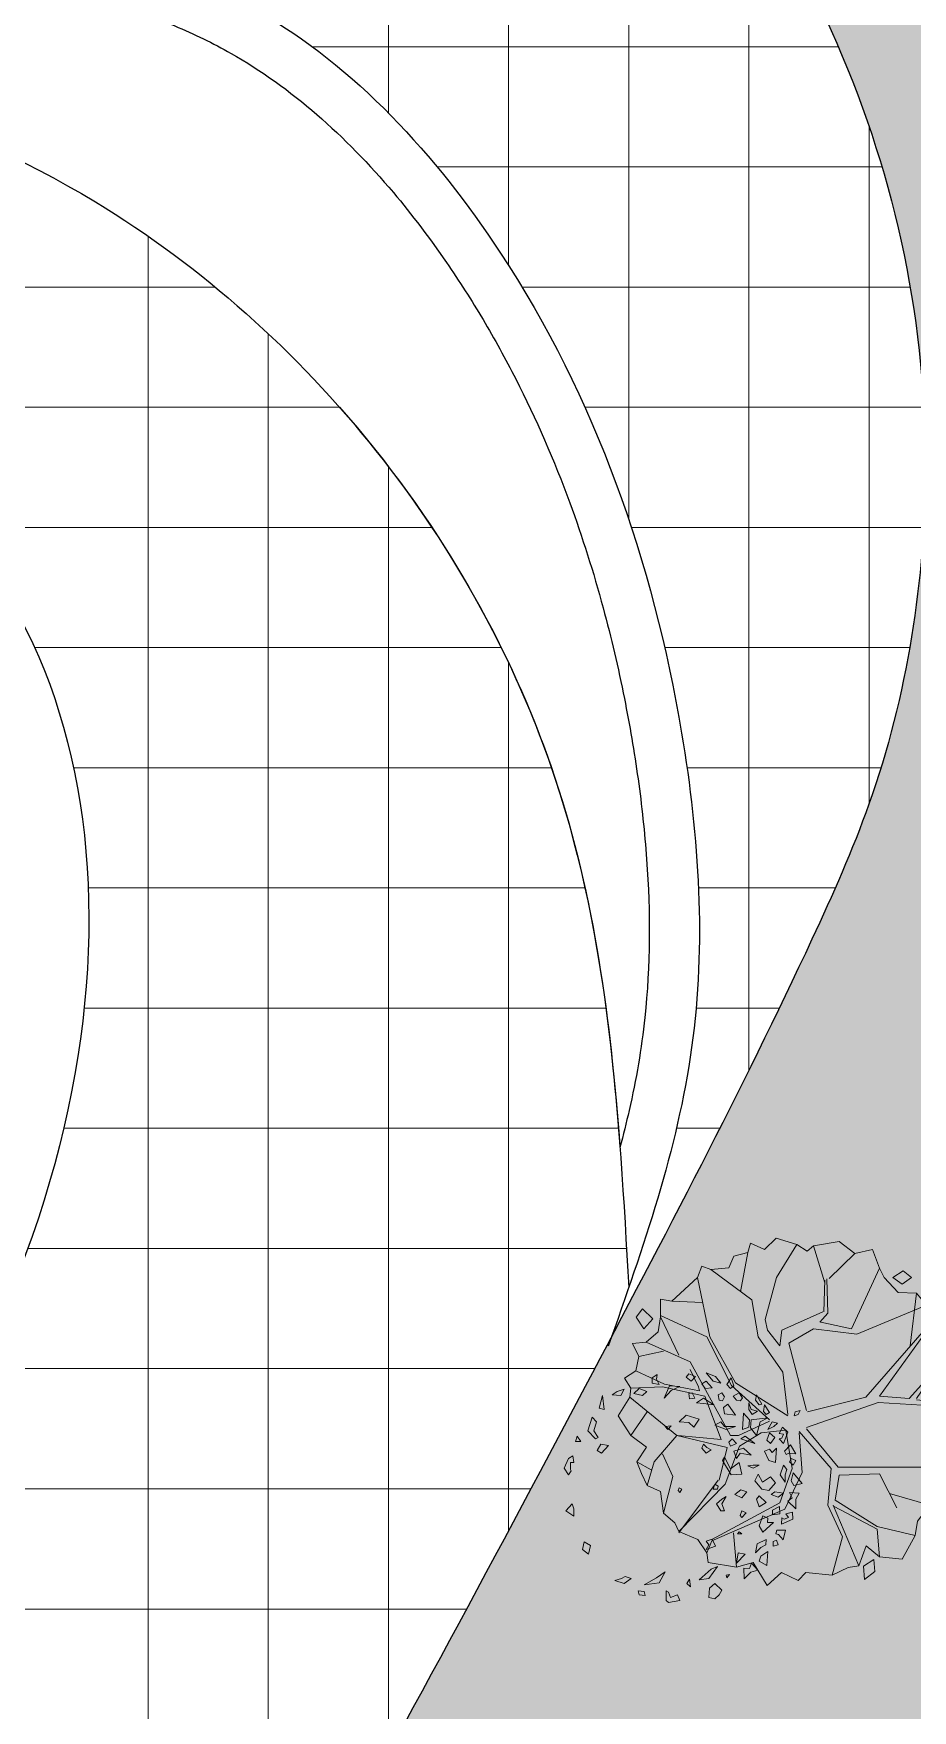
# Model space of a CAD drawing. Header units: inches. Extents: x -12 to 20935469, y -1604 to 24729220.
# Drawn here: x 20825783.9 to 20825871.7, y 24649697.3 to 24649864.7 of the extents above; entities that cross this region are included whole.
import ezdxf

# ---------------------------------------------------------------- set-up
doc = ezdxf.new("R2010")
doc.units = ezdxf.units.IN
doc.header["$LTSCALE"] = 0.03
doc.header["$MEASUREMENT"] = 0
for name, color, linetype, lineweight in [('green_.25', 82, 'Continuous', 0), ('Hatch', 253, 'Continuous', 15), ('hatch-1', 253, 'Continuous', 5), ('ILLUSTR-TREE', 74, 'Continuous', 0)]:
    doc.layers.add(name, color=color, linetype=linetype, lineweight=lineweight)
doc.styles.add('ATTR', font='romans.shx', dxfattribs={"width": 0.8, "height": 0.7})

# ---------------------------------------------------------------- blocks, each defined once
blk = doc.blocks.new('GRN1')
at = {"layer": 'ILLUSTR-TREE', "true_color": 0x30441d}
h = blk.add_hatch(color=89, dxfattribs=at)
h.paths.add_polyline_path([(0.2571, -0.0526), (0.2603, -0.0695), (0.2735, -0.0695), (0.2817, -0.0569), (0.2702, -0.059)])
h.paths.add_polyline_path([(0.2406, -0.0821), (0.2308, -0.0927), (0.2357, -0.1137), (0.2472, -0.1011)])
h.paths.add_polyline_path([(0.1897, 0.2148), (0.1848, 0.2064), (0.1914, 0.2), (0.2078, 0.2021)])
h.paths.add_polyline_path([(0.193, 0.1853), (0.1848, 0.1727), (0.1963, 0.1642), (0.2127, 0.1642), (0.1963, 0.1706)])
h.paths.add_polyline_path([(0.1864, 0.1053), (0.2012, 0.1032), (0.2094, 0.1137), (0.1831, 0.1327)])
h.paths.add_polyline_path([(0.2603, 0.0969), (0.2653, 0.0779), (0.285, 0.0611), (0.2768, 0.0842)])
h.paths.add_polyline_path([(0.2078, 0.08), (0.2242, 0.0547), (0.2127, 0.0379), (0.2111, 0.0547)])
h.paths.add_polyline_path([(0.2521, -0.0021), (0.2538, -0.0274), (0.2242, -0.04), (0.2423, -0.0232)])
h.paths.add_polyline_path([(0.2653, 0.0253), (0.2751, 0.0126), (0.2833, 0.019), (0.2768, 0.0358)])
h.paths.add_polyline_path([(0.2373, 0.0274), (0.2357, 0.019), (0.2226, 0.0211), (0.2242, 0.0337)])
h.paths.add_polyline_path([(0.2488, 0.0758), (0.2472, 0.059), (0.2587, 0.0505), (0.2653, 0.0611)])
h.paths.add_polyline_path([(0.2094, 0.1958), (0.2078, 0.1895), (0.2193, 0.1811), (0.2324, 0.1832)])
h.paths.add_polyline_path([(0.2291, 0.1263), (0.2193, 0.1348), (0.2176, 0.1432), (0.2242, 0.1495), (0.2373, 0.1411)])
h.paths.add_polyline_path([(0.2373, 0.099), (0.2275, 0.1053), (0.2176, 0.1011), (0.2193, 0.0927), (0.2324, 0.0905)])
h.paths.add_polyline_path([(0.2538, 0.1284), (0.2472, 0.12), (0.2571, 0.1116), (0.2735, 0.1221)])
h.paths.add_polyline_path([(0.1963, -0.1853), (0.1996, -0.1979), (0.2308, -0.1895)])
h.paths.add_polyline_path([(0.2456, -0.1369), (0.2308, -0.1453), (0.2324, -0.1663), (0.2406, -0.1537)])
h.paths.add_polyline_path([(0.0402, 0.1474), (0.0386, 0.1221), (0.0731, 0.1011), (0.0813, 0.1053), (0.0534, 0.12), (0.0682, 0.1411)])
h.paths.add_polyline_path([(0.0731, 0.278), (0.0616, 0.2716), (0.0698, 0.2632), (0.078, 0.2674)])
h.paths.add_polyline_path([(-0.2275, -0.0884), (-0.2226, -0.0526), (-0.1963, -0.0379), (-0.2111, -0.059)])
h.paths.add_polyline_path([(0.0205, 0.2527), (0.0386, 0.24), (0.0616, 0.2485), (0.0517, 0.2569), (0.0386, 0.2527)])
h.paths.add_polyline_path([(-0.2406, 0.099), (-0.2242, 0.0821), (-0.2357, 0.0695), (-0.2587, 0.0674), (-0.262, 0.0821), (-0.2521, 0.0927)])
h.paths.add_polyline_path([(-0.2324, 0.0232), (-0.2242, 0.0147), (-0.2143, 0.0211)])
h.paths.add_polyline_path([(-0.1307, 0.2358), (-0.1344, 0.2232), (-0.1226, 0.2231), (-0.1198, 0.2319)])
h.paths.add_polyline_path([(-0.1039, 0.2299), (-0.106, 0.2367), (-0.1191, 0.2474), (-0.0951, 0.2536), (-0.0951, 0.2327)])
h.paths.add_polyline_path([(-0.0555, 0.2396), (-0.0585, 0.2217), (-0.0467, 0.2215), (-0.0384, 0.2388)])
h.paths.add_polyline_path([(-0.0771, 0.224), (-0.1, 0.1981), (-0.0846, 0.1897), (-0.0609, 0.1985), (-0.0663, 0.2109), (-0.0766, 0.2096)])
h.paths.add_polyline_path([(-0.216, 0.0442), (-0.2127, 0.0674), (-0.1831, 0.0884), (-0.1897, 0.0737)])
h.paths.add_polyline_path([(-0.1421, 0.0611), (-0.1339, 0.0842), (-0.1174, 0.0758), (-0.1224, 0.0611), (-0.1306, 0.0674)])
h.paths.add_polyline_path([(-0.1812, 0.2081), (-0.1707, 0.1899), (-0.1581, 0.1935), (-0.1472, 0.2104)])
h.paths.add_polyline_path([(-0.2132, 0.1534), (-0.187, 0.1527), (-0.1886, 0.166), (-0.1749, 0.1708), (-0.1924, 0.186), (-0.1969, 0.1696)])
h.paths.add_polyline_path([(-0.15, 0.1808), (-0.1283, 0.1846), (-0.118, 0.2068), (-0.1309, 0.2058), (-0.1372, 0.1936)])
h.paths.add_polyline_path([(-0.1536, 0.1558), (-0.1749, 0.1348), (-0.1503, 0.139)])
h.paths.add_polyline_path([(-0.1043, 0.1474), (-0.1043, 0.1369), (-0.0994, 0.1411)])
h.paths.add_polyline_path([(-0.2028, 0.1179), (-0.2111, 0.1116), (-0.2045, 0.1095)])
h.paths.add_polyline_path([(-0.0205, 0.099), (-0.032, 0.0863), (-0.0485, 0.0969), (-0.0485, 0.1053), (-0.032, 0.099), (-0.014, 0.1095)])
h.paths.add_polyline_path([(0.0189, 0.2295), (0.0008, 0.2127), (0.0041, 0.1958), (0.0238, 0.179), (0.0402, 0.1874), (0.0205, 0.1979), (0.0337, 0.2169)])
h.paths.add_polyline_path([(-0.0287, 0.2064), (-0.0386, 0.1895), (-0.0205, 0.1832), (-0.0123, 0.1895)])
h.paths.add_polyline_path([(-0.0534, 0.1579), (-0.0649, 0.1474), (-0.06, 0.1432), (-0.0485, 0.1474)])
h.paths.add_polyline_path([(0.0178, 0.294), (0.0123, 0.2737), (0.0238, 0.2674), (0.0435, 0.2716)])
h.paths.add_polyline_path([(-0.0435, 0.278), (-0.0255, 0.259), (-0.0172, 0.2695), (-0.0041, 0.2632), (-0.0057, 0.2864), (-0.0205, 0.278)])
h.paths.add_polyline_path([(-0.0808, 0.244), (-0.0685, 0.2712), (-0.0515, 0.2704), (-0.056, 0.254), (-0.0646, 0.2603), (-0.0686, 0.2503), (-0.0653, 0.2447)])
h.paths.add_polyline_path([(0.0041, 0.0021), (-0.0041, -0.0021), (0.0008, -0.0063), (0.0074, -0.0042)])
h.paths.add_polyline_path([(0.0041, 0.0884), (0.0107, 0.0905), (0.0156, 0.0821), (0.0041, 0.0779)])
h.paths.add_polyline_path([(-0.0025, 0.16), (-0.0172, 0.1474), (-0.009, 0.1306), (0.0025, 0.1453)])
h.paths.add_polyline_path([(-0.0057, 0.2485), (-0.0156, 0.2358), (-0.009, 0.219), (-0.0025, 0.2274)])
h.paths.add_polyline_path([(0.0616, 0.1895), (0.055, 0.1748), (0.06, 0.1621), (0.0616, 0.1748)])
h.paths.add_polyline_path([(0.1634, 0.2337), (0.1552, 0.2253), (0.1486, 0.2106), (0.1667, 0.2211)])
h.paths.add_polyline_path([(0.1552, 0.1327), (0.1486, 0.1095), (0.1585, 0.0821), (0.1667, 0.0969), (0.1552, 0.1053)])
h.paths.add_polyline_path([(0.0994, 0.0737), (0.0912, 0.0611), (0.1027, 0.0505), (0.1125, 0.0547), (0.1043, 0.0632)])
h.paths.add_polyline_path([(0.1569, -0.0232), (0.1486, -0.0316), (0.1552, -0.0379)])
h.paths.add_polyline_path([(0.1536, 0.0316), (0.1651, 0.019), (0.1667, -0.0042), (0.1831, 0.0126), (0.1733, 0.0442)])
h.paths.add_polyline_path([(0.1027, 0.2316), (0.0682, 0.2295), (0.0731, 0.2127), (0.0961, 0.2021), (0.101, 0.2148), (0.0928, 0.2211)])
h.paths.add_polyline_path([(0.1289, 0.2274), (0.1142, 0.2169), (0.1224, 0.2085), (0.1404, 0.2148)])
h.paths.add_polyline_path([(0.0862, 0.1706), (0.0912, 0.1432), (0.078, 0.1348), (0.0961, 0.1284), (0.1027, 0.1516)])
h.paths.add_polyline_path([(0.1339, 0.1832), (0.1667, 0.1916), (0.1766, 0.2106), (0.1716, 0.1706), (0.1519, 0.1685)])
h.paths.add_polyline_path([(0.1257, 0.1453), (0.1142, 0.179), (0.1322, 0.1558)])
h.paths.add_polyline_path([(0.1536, 0.1642), (0.1486, 0.1495), (0.1881, 0.1516), (0.1716, 0.1663)])
h.paths.add_polyline_path([(0.1142, 0.1348), (0.1076, 0.12), (0.1174, 0.1158), (0.1257, 0.1242)])
h.paths.add_polyline_path([(0.0879, 0.2548), (0.0912, 0.2611), (0.0895, 0.278), (0.1109, 0.2653), (0.0961, 0.2506)])
h.paths.add_polyline_path([(0.1142, 0.2485), (0.1421, 0.259), (0.1536, 0.2464), (0.1388, 0.2379), (0.1371, 0.2485), (0.1273, 0.2443), (0.1257, 0.2379)])
h.paths.add_polyline_path([(-0.2521, -0.0084), (-0.2653, -0.0021), (-0.2702, -0.0295), (-0.2653, -0.0358), (-0.2423, -0.0358), (-0.2456, -0.0295), (-0.2587, -0.0253)])
h.paths.add_polyline_path([(-0.2538, -0.0863), (-0.2439, -0.0884), (-0.2423, -0.1032), (-0.2521, -0.1011)])
h.paths.add_polyline_path([(0.055, -0.2822), (0.0386, -0.2716), (0.0485, -0.2653), (0.0517, -0.2674), (0.0682, -0.2674), (0.0682, -0.259), (0.0846, -0.2611), (0.078, -0.2716)])
h.paths.add_polyline_path([(-0.1322, -0.219), (-0.1536, -0.2232), (-0.1421, -0.2379), (-0.124, -0.2337)])
h.paths.add_polyline_path([(-0.2176, -0.16), (-0.2242, -0.1369), (-0.2127, -0.12), (-0.2078, -0.1348), (-0.2127, -0.1432)])
h.paths.add_polyline_path([(-0.0485, -0.278), (-0.0616, -0.259), (-0.0435, -0.259), (-0.032, -0.2632)])
h.paths.add_polyline_path([(0.1289, -0.2), (0.1257, -0.2064), (0.1454, -0.2253), (0.1782, -0.2148), (0.1667, -0.2043), (0.1454, -0.2106)])
h.paths.add_polyline_path([(0.1191, -0.2548), (0.1322, -0.2506), (0.1191, -0.2422)])
h.paths.add_polyline_path([(0.1092, -0.1748), (0.0912, -0.1916), (0.0977, -0.2021), (0.1125, -0.1937)])
at = {"layer": 'ILLUSTR-TREE', "color": 89, "true_color": 0x30441d}
for p, q in [((-0.0057, 0.2864), (-0.0205, 0.278)), ((-0.0041, 0.2632), (-0.0057, 0.2864)), ((0.0178, 0.294), (0.0123, 0.2737)), ((0.0435, 0.2716), (0.0178, 0.294)), ((-0.1191, 0.2474), (-0.0951, 0.2536)), ((-0.106, 0.2367), (-0.1191, 0.2474)), ((-0.0951, 0.2536), (-0.0951, 0.2327)), ((-0.0808, 0.244), (-0.0685, 0.2712)), ((-0.0653, 0.2447), (-0.0808, 0.244)), ((-0.0646, 0.2603), (-0.0686, 0.2503)), ((-0.0686, 0.2503), (-0.0653, 0.2447)), ((-0.0685, 0.2712), (-0.0515, 0.2704)), ((-0.056, 0.254), (-0.0646, 0.2603)), ((-0.0515, 0.2704), (-0.056, 0.254)), ((-0.0205, 0.278), (-0.0435, 0.278)), ((-0.0435, 0.278), (-0.0255, 0.259)), ((-0.0255, 0.259), (-0.0172, 0.2695)), ((-0.0172, 0.2695), (-0.0041, 0.2632)), ((-0.0057, 0.2485), (-0.0156, 0.2358)), ((-0.0025, 0.2274), (-0.0057, 0.2485)), ((0.0123, 0.2737), (0.0238, 0.2674)), ((0.0386, 0.2527), (0.0205, 0.2527)), ((0.0205, 0.2527), (0.0386, 0.24)), ((0.0238, 0.2674), (0.0435, 0.2716)), ((0.0517, 0.2569), (0.0386, 0.2527)), ((0.0386, 0.24), (0.0616, 0.2485)), ((0.0616, 0.2485), (0.0517, 0.2569)), ((0.0731, 0.278), (0.0616, 0.2716)), ((0.0616, 0.2716), (0.0698, 0.2632)), ((0.0698, 0.2632), (0.078, 0.2674)), ((0.078, 0.2674), (0.0731, 0.278)), ((0.0879, 0.2548), (0.0912, 0.2611)), ((0.0961, 0.2506), (0.0879, 0.2548)), ((0.0895, 0.278), (0.1109, 0.2653)), ((0.0912, 0.2611), (0.0895, 0.278)), ((0.1109, 0.2653), (0.0961, 0.2506)), ((0.1142, 0.2485), (0.1421, 0.259)), ((0.1257, 0.2379), (0.1142, 0.2485)), ((0.1273, 0.2443), (0.1257, 0.2379)), ((0.1371, 0.2485), (0.1273, 0.2443)), ((0.1388, 0.2379), (0.1371, 0.2485)), ((0.1536, 0.2464), (0.1388, 0.2379)), ((0.1421, 0.259), (0.1536, 0.2464)), ((-0.1472, 0.2104), (-0.1812, 0.2081)), ((-0.1812, 0.2081), (-0.1707, 0.1899)), ((-0.1581, 0.1935), (-0.1472, 0.2104)), ((-0.1309, 0.2058), (-0.1372, 0.1936)), ((-0.1307, 0.2358), (-0.1344, 0.2232)), ((-0.1344, 0.2232), (-0.1226, 0.2231)), ((-0.118, 0.2068), (-0.1309, 0.2058)), ((-0.1198, 0.2319), (-0.1307, 0.2358)), ((-0.1283, 0.1846), (-0.118, 0.2068)), ((-0.1226, 0.2231), (-0.1198, 0.2319)), ((-0.1039, 0.2299), (-0.106, 0.2367)), ((-0.0951, 0.2327), (-0.1039, 0.2299)), ((-0.0771, 0.224), (-0.1, 0.1981)), ((-0.0766, 0.2096), (-0.0771, 0.224)), ((-0.0663, 0.2109), (-0.0766, 0.2096)), ((-0.0609, 0.1985), (-0.0663, 0.2109)), ((-0.0555, 0.2396), (-0.0585, 0.2217)), ((-0.0585, 0.2217), (-0.0467, 0.2215)), ((-0.0384, 0.2388), (-0.0555, 0.2396)), ((-0.0467, 0.2215), (-0.0384, 0.2388)), ((-0.0287, 0.2064), (-0.0386, 0.1895)), ((-0.0123, 0.1895), (-0.0287, 0.2064)), ((-0.0156, 0.2358), (-0.009, 0.219)), ((-0.009, 0.219), (-0.0025, 0.2274)), ((0.0189, 0.2295), (0.0008, 0.2127)), ((0.0008, 0.2127), (0.0041, 0.1958)), ((0.0337, 0.2169), (0.0189, 0.2295)), ((0.0205, 0.1979), (0.0337, 0.2169)), ((0.1027, 0.2316), (0.0682, 0.2295)), ((0.0682, 0.2295), (0.0731, 0.2127)), ((0.0731, 0.2127), (0.0961, 0.2021)), ((0.0928, 0.2211), (0.1027, 0.2316)), ((0.101, 0.2148), (0.0928, 0.2211)), ((0.0961, 0.2021), (0.101, 0.2148)), ((0.1289, 0.2274), (0.1142, 0.2169)), ((0.1142, 0.2169), (0.1224, 0.2085)), ((0.1224, 0.2085), (0.1404, 0.2148)), ((0.1404, 0.2148), (0.1289, 0.2274)), ((0.1552, 0.2253), (0.1486, 0.2106)), ((0.1486, 0.2106), (0.1667, 0.2211)), ((0.1634, 0.2337), (0.1552, 0.2253)), ((0.1667, 0.2211), (0.1634, 0.2337)), ((0.1667, 0.1916), (0.1766, 0.2106)), ((0.1766, 0.2106), (0.1716, 0.1706)), ((0.1897, 0.2148), (0.1848, 0.2064)), ((0.1848, 0.2064), (0.1914, 0.2)), ((0.2078, 0.2021), (0.1897, 0.2148)), ((-0.1969, 0.1696), (-0.2132, 0.1534)), ((-0.1924, 0.186), (-0.1969, 0.1696)), ((-0.1749, 0.1708), (-0.1924, 0.186)), ((-0.1886, 0.166), (-0.1749, 0.1708)), ((-0.187, 0.1527), (-0.1886, 0.166)), ((-0.1707, 0.1899), (-0.1581, 0.1935)), ((-0.1372, 0.1936), (-0.15, 0.1808)), ((-0.15, 0.1808), (-0.1283, 0.1846)), ((-0.1, 0.1981), (-0.0846, 0.1897)), ((-0.0846, 0.1897), (-0.0609, 0.1985)), ((-0.0386, 0.1895), (-0.0205, 0.1832)), ((-0.0205, 0.1832), (-0.0123, 0.1895)), ((0.0041, 0.1958), (0.0238, 0.179)), ((0.0402, 0.1874), (0.0205, 0.1979)), ((0.0238, 0.179), (0.0402, 0.1874)), ((0.0616, 0.1895), (0.055, 0.1748)), ((0.055, 0.1748), (0.06, 0.1621)), ((0.06, 0.1621), (0.0616, 0.1748)), ((0.0616, 0.1748), (0.0616, 0.1895)), ((0.1027, 0.1516), (0.0862, 0.1706)), ((0.0862, 0.1706), (0.0912, 0.1432)), ((0.1142, 0.179), (0.1322, 0.1558)), ((0.1257, 0.1453), (0.1142, 0.179)), ((0.1339, 0.1832), (0.1667, 0.1916)), ((0.1519, 0.1685), (0.1339, 0.1832)), ((0.1536, 0.1642), (0.1486, 0.1495)), ((0.1716, 0.1706), (0.1519, 0.1685)), ((0.1716, 0.1663), (0.1536, 0.1642)), ((0.1881, 0.1516), (0.1716, 0.1663)), ((0.193, 0.1853), (0.1848, 0.1727)), ((0.1848, 0.1727), (0.1963, 0.1642)), ((0.1914, 0.2), (0.2078, 0.2021)), ((0.1963, 0.1706), (0.193, 0.1853)), ((0.2127, 0.1642), (0.1963, 0.1706)), ((0.1963, 0.1642), (0.2127, 0.1642)), ((0.2094, 0.1958), (0.2078, 0.1895)), ((0.2078, 0.1895), (0.2193, 0.1811)), ((0.2324, 0.1832), (0.2094, 0.1958)), ((0.2193, 0.1811), (0.2324, 0.1832)), ((-0.2132, 0.1534), (-0.187, 0.1527)), ((-0.1536, 0.1558), (-0.1749, 0.1348)), ((-0.1749, 0.1348), (-0.1503, 0.139)), ((-0.1503, 0.139), (-0.1536, 0.1558)), ((-0.0994, 0.1411), (-0.1043, 0.1474)), ((-0.1043, 0.1474), (-0.1043, 0.1369)), ((-0.1043, 0.1369), (-0.0994, 0.1411)), ((-0.0534, 0.1579), (-0.0649, 0.1474)), ((-0.0649, 0.1474), (-0.06, 0.1432)), ((-0.06, 0.1432), (-0.0485, 0.1474)), ((-0.0485, 0.1474), (-0.0534, 0.1579)), ((-0.0025, 0.16), (-0.0172, 0.1474)), ((-0.0172, 0.1474), (-0.009, 0.1306)), ((-0.009, 0.1306), (0.0025, 0.1453)), ((0.0025, 0.1453), (-0.0025, 0.16)), ((0.0402, 0.1474), (0.0386, 0.1221)), ((0.0386, 0.1221), (0.0731, 0.1011)), ((0.0682, 0.1411), (0.0402, 0.1474)), ((0.0534, 0.12), (0.0682, 0.1411)), ((0.0912, 0.1432), (0.078, 0.1348)), ((0.078, 0.1348), (0.0961, 0.1284)), ((0.0961, 0.1284), (0.1027, 0.1516)), ((0.1142, 0.1348), (0.1076, 0.12)), ((0.1257, 0.1242), (0.1142, 0.1348)), ((0.1174, 0.1158), (0.1257, 0.1242)), ((0.1322, 0.1558), (0.1257, 0.1453)), ((0.1486, 0.1495), (0.1881, 0.1516)), ((0.1552, 0.1327), (0.1486, 0.1095)), ((0.1552, 0.1053), (0.1552, 0.1327)), ((0.2094, 0.1137), (0.1831, 0.1327)), ((0.1831, 0.1327), (0.1864, 0.1053)), ((0.2176, 0.1432), (0.2242, 0.1495)), ((0.2193, 0.1348), (0.2176, 0.1432)), ((0.2291, 0.1263), (0.2193, 0.1348)), ((0.2242, 0.1495), (0.2373, 0.1411)), ((0.2373, 0.1411), (0.2291, 0.1263)), ((0.2538, 0.1284), (0.2472, 0.12)), ((0.2735, 0.1221), (0.2538, 0.1284)), ((0.2571, 0.1116), (0.2735, 0.1221)), ((-0.262, 0.0821), (-0.2521, 0.0927)), ((-0.2587, 0.0674), (-0.262, 0.0821)), ((-0.2521, 0.0927), (-0.2406, 0.099)), ((-0.2406, 0.099), (-0.2242, 0.0821)), ((-0.2242, 0.0821), (-0.2357, 0.0695)), ((-0.2127, 0.0674), (-0.1831, 0.0884)), ((-0.2028, 0.1179), (-0.2111, 0.1116)), ((-0.2111, 0.1116), (-0.2045, 0.1095)), ((-0.2045, 0.1095), (-0.2028, 0.1179)), ((-0.1831, 0.0884), (-0.1897, 0.0737)), ((-0.1421, 0.0611), (-0.1339, 0.0842)), ((-0.1339, 0.0842), (-0.1174, 0.0758)), ((-0.0485, 0.1053), (-0.032, 0.099)), ((-0.0485, 0.0969), (-0.0485, 0.1053)), ((-0.032, 0.0863), (-0.0485, 0.0969)), ((-0.032, 0.099), (-0.014, 0.1095)), ((-0.0205, 0.099), (-0.032, 0.0863)), ((-0.014, 0.1095), (-0.0205, 0.099)), ((0.0041, 0.0884), (0.0107, 0.0905)), ((0.0041, 0.0779), (0.0041, 0.0884)), ((0.0156, 0.0821), (0.0041, 0.0779)), ((0.0107, 0.0905), (0.0156, 0.0821)), ((0.0813, 0.1053), (0.0534, 0.12)), ((0.0731, 0.1011), (0.0813, 0.1053)), ((0.1076, 0.12), (0.1174, 0.1158)), ((0.1486, 0.1095), (0.1585, 0.0821)), ((0.1667, 0.0969), (0.1552, 0.1053)), ((0.1585, 0.0821), (0.1667, 0.0969)), ((0.1864, 0.1053), (0.2012, 0.1032)), ((0.2012, 0.1032), (0.2094, 0.1137)), ((0.2275, 0.1053), (0.2176, 0.1011)), ((0.2176, 0.1011), (0.2193, 0.0927)), ((0.2193, 0.0927), (0.2324, 0.0905)), ((0.2373, 0.099), (0.2275, 0.1053)), ((0.2324, 0.0905), (0.2373, 0.099)), ((0.2472, 0.12), (0.2571, 0.1116)), ((0.2768, 0.0842), (0.2603, 0.0969)), ((0.2603, 0.0969), (0.2653, 0.0779)), ((0.285, 0.0611), (0.2768, 0.0842)), ((-0.2357, 0.0695), (-0.2587, 0.0674)), ((-0.1897, 0.0737), (-0.216, 0.0442)), ((-0.216, 0.0442), (-0.2127, 0.0674)), ((-0.1306, 0.0674), (-0.1421, 0.0611)), ((-0.1224, 0.0611), (-0.1306, 0.0674)), ((-0.1174, 0.0758), (-0.1224, 0.0611)), ((0.0994, 0.0737), (0.0912, 0.0611)), ((0.0912, 0.0611), (0.1027, 0.0505)), ((0.1043, 0.0632), (0.0994, 0.0737)), ((0.1027, 0.0505), (0.1125, 0.0547)), ((0.1125, 0.0547), (0.1043, 0.0632)), ((0.1733, 0.0442), (0.1536, 0.0316)), ((0.1831, 0.0126), (0.1733, 0.0442)), ((0.2111, 0.0547), (0.2078, 0.08)), ((0.2078, 0.08), (0.2242, 0.0547)), ((0.2127, 0.0379), (0.2111, 0.0547)), ((0.2242, 0.0547), (0.2127, 0.0379)), ((0.2488, 0.0758), (0.2472, 0.059)), ((0.2472, 0.059), (0.2587, 0.0505)), ((0.2653, 0.0611), (0.2488, 0.0758)), ((0.2587, 0.0505), (0.2653, 0.0611)), ((0.2653, 0.0779), (0.285, 0.0611)), ((-0.2143, 0.0211), (-0.2324, 0.0232)), ((-0.2324, 0.0232), (-0.2242, 0.0147)), ((-0.2242, 0.0147), (-0.2143, 0.0211)), ((0.0041, 0.0021), (-0.0041, -0.0021)), ((0.0074, -0.0042), (0.0041, 0.0021)), ((0.1536, 0.0316), (0.1651, 0.019)), ((0.1651, 0.019), (0.1667, -0.0042)), ((0.1667, -0.0042), (0.1831, 0.0126)), ((0.2226, 0.0211), (0.2242, 0.0337)), ((0.2357, 0.019), (0.2226, 0.0211)), ((0.2242, 0.0337), (0.2373, 0.0274)), ((0.2373, 0.0274), (0.2357, 0.019)), ((0.2768, 0.0358), (0.2653, 0.0253)), ((0.2653, 0.0253), (0.2751, 0.0126)), ((0.2751, 0.0126), (0.2833, 0.019)), ((0.2833, 0.019), (0.2768, 0.0358)), ((-0.2653, -0.0021), (-0.2702, -0.0295)), ((-0.2702, -0.0295), (-0.2653, -0.0358)), ((-0.2521, -0.0084), (-0.2653, -0.0021)), ((-0.2653, -0.0358), (-0.2423, -0.0358)), ((-0.2587, -0.0253), (-0.2521, -0.0084)), ((-0.2456, -0.0295), (-0.2587, -0.0253)), ((-0.2423, -0.0358), (-0.2456, -0.0295)), ((-0.2226, -0.0526), (-0.1963, -0.0379)), ((-0.1963, -0.0379), (-0.2111, -0.059)), ((-0.0041, -0.0021), (0.0008, -0.0063)), ((0.0008, -0.0063), (0.0074, -0.0042)), ((0.1569, -0.0232), (0.1486, -0.0316)), ((0.1486, -0.0316), (0.1552, -0.0379)), ((0.1552, -0.0379), (0.1569, -0.0232)), ((0.2242, -0.04), (0.2423, -0.0232)), ((0.2538, -0.0274), (0.2242, -0.04)), ((0.2423, -0.0232), (0.2521, -0.0021)), ((0.2521, -0.0021), (0.2538, -0.0274)), ((-0.2275, -0.0884), (-0.2226, -0.0526)), ((-0.2111, -0.059), (-0.2275, -0.0884)), ((0.2702, -0.059), (0.2571, -0.0526)), ((0.2571, -0.0526), (0.2603, -0.0695)), ((0.2603, -0.0695), (0.2735, -0.0695)), ((0.2817, -0.0569), (0.2702, -0.059)), ((0.2735, -0.0695), (0.2817, -0.0569)), ((-0.2521, -0.1011), (-0.2538, -0.0863)), ((-0.2538, -0.0863), (-0.2439, -0.0884)), ((-0.2423, -0.1032), (-0.2521, -0.1011)), ((-0.2439, -0.0884), (-0.2423, -0.1032)), ((-0.2242, -0.1369), (-0.2127, -0.12)), ((-0.2127, -0.12), (-0.2078, -0.1348)), ((0.2406, -0.0821), (0.2308, -0.0927)), ((0.2308, -0.0927), (0.2357, -0.1137)), ((0.2357, -0.1137), (0.2472, -0.1011)), ((0.2472, -0.1011), (0.2406, -0.0821)), ((-0.2176, -0.16), (-0.2242, -0.1369)), ((-0.2127, -0.1432), (-0.2176, -0.16)), ((-0.2078, -0.1348), (-0.2127, -0.1432)), ((0.2456, -0.1369), (0.2308, -0.1453)), ((0.2308, -0.1453), (0.2324, -0.1663)), ((0.2324, -0.1663), (0.2406, -0.1537)), ((0.2406, -0.1537), (0.2456, -0.1369)), ((0.1092, -0.1748), (0.0912, -0.1916)), ((0.0912, -0.1916), (0.0977, -0.2021)), ((0.0977, -0.2021), (0.1125, -0.1937)), ((0.1125, -0.1937), (0.1092, -0.1748)), ((0.1289, -0.2), (0.1257, -0.2064)), ((0.1454, -0.2106), (0.1289, -0.2)), ((0.2308, -0.1895), (0.1963, -0.1853)), ((0.1963, -0.1853), (0.1996, -0.1979)), ((0.1996, -0.1979), (0.2308, -0.1895)), ((-0.1322, -0.219), (-0.1536, -0.2232)), ((-0.1536, -0.2232), (-0.1421, -0.2379)), ((-0.1421, -0.2379), (-0.124, -0.2337)), ((-0.124, -0.2337), (-0.1322, -0.219)), ((0.1191, -0.2422), (0.1191, -0.2548)), ((0.1322, -0.2506), (0.1191, -0.2422)), ((0.1257, -0.2064), (0.1454, -0.2253)), ((0.1667, -0.2043), (0.1454, -0.2106)), ((0.1454, -0.2253), (0.1782, -0.2148)), ((0.1782, -0.2148), (0.1667, -0.2043)), ((-0.0616, -0.259), (-0.0435, -0.259)), ((-0.0485, -0.278), (-0.0616, -0.259)), ((-0.032, -0.2632), (-0.0485, -0.278)), ((-0.0435, -0.259), (-0.032, -0.2632)), ((0.0386, -0.2716), (0.0485, -0.2653)), ((0.055, -0.2822), (0.0386, -0.2716)), ((0.0485, -0.2653), (0.0517, -0.2674)), ((0.0517, -0.2674), (0.0682, -0.2674)), ((0.078, -0.2716), (0.055, -0.2822)), ((0.0682, -0.259), (0.0846, -0.2611)), ((0.0682, -0.2674), (0.0682, -0.259)), ((0.0846, -0.2611), (0.078, -0.2716)), ((0.1191, -0.2548), (0.1322, -0.2506))]:
    blk.add_line(p, q, dxfattribs=at)
blk = doc.blocks.new('TREE_009')
at = {"layer": 'ILLUSTR-TREE'}
for p, q in [((-12174.22, 13910.26), (-12175.66, 13905.24)), ((-12166.65, 13906.74), (-12174.22, 13910.26)), ((-12160.46, 13912.91), (-12166.65, 13906.74)), ((-12149.34, 13909.54), (-12160.46, 13912.91)), ((-12126.77, 13911.14), (-12140.45, 13908.76)), ((-12118.31, 13904.71), (-12126.77, 13911.14)), ((-12183.16, 13903.21), (-12185.91, 13897.04)), ((-12175.66, 13905.24), (-12183.16, 13903.21)), ((-12179.51, 13884.08), (-12175.66, 13905.24)), ((-12149.34, 13909.54), (-12160.26, 13891.83)), ((-12143.96, 13905.85), (-12149.34, 13909.54)), ((-12140.45, 13908.76), (-12143.96, 13905.85)), ((-12140.45, 13908.76), (-12134.4, 13889.01)), ((-12132.06, 13891.31), (-12118.31, 13904.71)), ((-12108.88, 13906.74), (-12118.31, 13904.71)), ((-12105.24, 13896.77), (-12108.88, 13906.74)), ((-12200.35, 13897.92), (-12202.62, 13891.83)), ((-12195.47, 13896.07), (-12200.35, 13897.92)), ((-12185.91, 13897.04), (-12195.47, 13896.07)), ((-12195.47, 13896.07), (-12173.46, 13879.85)), ((-12120.09, 13864.33), (-12105.24, 13896.77)), ((-12102.7, 13891.75), (-12105.24, 13896.77)), ((-12097.95, 13891.83), (-12092.45, 13895.36)), ((-12092.45, 13895.36), (-12088.05, 13891.83)), ((-12202.62, 13891.83), (-12216.38, 13879.14)), ((-12196.02, 13860.09), (-12202.62, 13891.83)), ((-12160.26, 13891.83), (-12166.31, 13869.26)), ((-12134.95, 13873.5), (-12134.4, 13890.42)), ((-12133.3, 13891.13), (-12132.75, 13872.79)), ((-12095.13, 13883.81), (-12102.7, 13891.75)), ((-12093, 13888.31), (-12097.95, 13891.83)), ((-12085.43, 13883.37), (-12095.13, 13883.81)), ((-12088.05, 13891.83), (-12093, 13888.31)), ((-12085.43, 13883.37), (-12088.74, 13855.16)), ((-12079.93, 13877.02), (-12085.43, 13883.37)), ((-12231.99, 13875), (-12235.43, 13870.59)), ((-12226.48, 13869.71), (-12231.99, 13875)), ((-12222.36, 13880.28), (-12222.43, 13870.68)), ((-12216.38, 13879.14), (-12222.36, 13880.28)), ((-12199.87, 13878.43), (-12216.38, 13879.14)), ((-12173.46, 13879.85), (-12170.16, 13860.09)), ((-12117.34, 13861.51), (-12079.93, 13877.02)), ((-12075.87, 13878.52), (-12079.93, 13877.02)), ((-12074.98, 13870.68), (-12075.87, 13878.52)), ((-12235.43, 13870.59), (-12231.3, 13864.41)), ((-12231.3, 13864.41), (-12226.48, 13869.71)), ((-12222.43, 13870.68), (-12223.73, 13862.65)), ((-12197.67, 13860.09), (-12222.43, 13871.38)), ((-12222.43, 13870.68), (-12212.52, 13850.22)), ((-12166.31, 13869.26), (-12165.21, 13863.62)), ((-12157.51, 13863.62), (-12135.5, 13873.5)), ((-12132.75, 13872.79), (-12137.15, 13867.85)), ((-12136.6, 13867.85), (-12120.09, 13864.33)), ((-12112.39, 13827.65), (-12074.98, 13870.68)), ((-12074.98, 13869.97), (-12105.24, 13828.35)), ((-12070.03, 13861.51), (-12074.98, 13870.68)), ((-12230.13, 13857.27), (-12237.49, 13856.48)), ((-12237.49, 13856.48), (-12233.98, 13849.52)), ((-12223.73, 13862.65), (-12230.13, 13857.27)), ((-12206.47, 13846.69), (-12230.13, 13857.27)), ((-12184.47, 13834), (-12197.67, 13860.09)), ((-12182.26, 13835.41), (-12196.02, 13860.09)), ((-12170.16, 13860.09), (-12156.96, 13841.05)), ((-12165.21, 13863.62), (-12158.61, 13855.16)), ((-12158.61, 13855.16), (-12157.51, 13863.62)), ((-12153.66, 13856.57), (-12140.45, 13864.33)), ((-12144.3, 13820.6), (-12153.66, 13856.57)), ((-12140.45, 13864.33), (-12117.34, 13861.51)), ((-12072.23, 13845.28), (-12070.03, 13861.51)), ((-12060.06, 13860.89), (-12070.03, 13861.51)), ((-12063.49, 13850.31), (-12060.06, 13860.89)), ((-12233.98, 13849.52), (-12235.63, 13841.76)), ((-12220.78, 13852.34), (-12233.98, 13849.52)), ((-12062.33, 13841.76), (-12063.49, 13850.31)), ((-12235.63, 13841.76), (-12241.62, 13837.97)), ((-12235.63, 13841.76), (-12220.23, 13834.7)), ((-12185.02, 13807.2), (-12206.47, 13846.69)), ((-12202.07, 13833.29), (-12206.47, 13842.46)), ((-12156.96, 13841.05), (-12154.21, 13818.48)), ((-12089.29, 13826.94), (-12072.78, 13845.28)), ((-12072.78, 13845.28), (-12085.43, 13826.94)), ((-12072.23, 13845.28), (-12062.33, 13841.76)), ((-12061.23, 13836.11), (-12062.33, 13841.76)), ((-12049.05, 13838.85), (-12061.23, 13836.11)), ((-12057.99, 13820.33), (-12049.05, 13838.85)), ((-12241.62, 13837.97), (-12238.38, 13832.59)), ((-12238.38, 13832.59), (-12238.93, 13827.65)), ((-12221.33, 13833.29), (-12238.38, 13832.59)), ((-12198.77, 13828.35), (-12221.33, 13833.29)), ((-12220.23, 13834.7), (-12201.52, 13831.18)), ((-12201.52, 13831.18), (-12202.07, 13833.29)), ((-12164.11, 13815.66), (-12184.47, 13834)), ((-12154.21, 13817.78), (-12182.26, 13835.41)), ((-12071.13, 13824.83), (-12061.23, 13836.11)), ((-12238.93, 13827.65), (-12245.05, 13817.69)), ((-12213.63, 13807.2), (-12238.93, 13827.65)), ((-12189.97, 13805.08), (-12198.77, 13828.35)), ((-12147.6, 13820.6), (-12150.36, 13819.89)), ((-12148.7, 13818.48), (-12147.6, 13820.6)), ((-12144.3, 13811.43), (-12105.79, 13824.83)), ((-12143.75, 13819.89), (-12112.39, 13827.65)), ((-12105.79, 13824.83), (-12070.58, 13822.71)), ((-12105.24, 13828.35), (-12089.29, 13826.94)), ((-12085.43, 13826.24), (-12071.13, 13824.83)), ((-12070.58, 13822.71), (-12061.78, 13802.96)), ((-12053.87, 13815.04), (-12057.99, 13820.33)), ((-12051.8, 13826.5), (-12053.87, 13822.1)), ((-12053.87, 13822.1), (-12049.74, 13817.69)), ((-12047.68, 13822.1), (-12051.8, 13826.5)), ((-12049.74, 13817.69), (-12047.68, 13822.1)), ((-12245.05, 13817.69), (-12238.38, 13807.2)), ((-12229.58, 13819.89), (-12238.38, 13807.2)), ((-12164.11, 13814.95), (-12180.61, 13807.2)), ((-12150.36, 13819.89), (-12150.9, 13817.78)), ((-12150.9, 13817.78), (-12148.7, 13818.48)), ((-12061.78, 13802.96), (-12053.87, 13815.04)), ((-12238.38, 13807.2), (-12229.92, 13800.94)), ((-12213.63, 13807.2), (-12225.73, 13793.09)), ((-12186.67, 13800.85), (-12213.63, 13807.2)), ((-12213.07, 13807.2), (-12189.97, 13805.08)), ((-12180.61, 13807.2), (-12185.02, 13807.2)), ((-12168.51, 13808.61), (-12180.06, 13801.55)), ((-12155.31, 13810.02), (-12168.51, 13808.61)), ((-12155.31, 13810.02), (-12152.01, 13789.56)), ((-12148.15, 13809.31), (-12131.1, 13789.56)), ((-12148.15, 13808.61), (-12146.5, 13787.45)), ((-12144.3, 13810.72), (-12127.25, 13790.27)), ((-12061.43, 13796.53), (-12061.78, 13802.96)), ((-12229.92, 13800.94), (-12235.08, 13793.09)), ((-12221.33, 13797.32), (-12215.83, 13785.33)), ((-12191.07, 13783.21), (-12186.67, 13800.85)), ((-12180.06, 13801.55), (-12187.77, 13781.1)), ((-12064.53, 13790.27), (-12061.43, 13796.53)), ((-12227.38, 13788.86), (-12235.08, 13793.09)), ((-12235.08, 13793.09), (-12232.68, 13786.83)), ((-12232.68, 13786.83), (-12229.58, 13780.39)), ((-12225.73, 13793.09), (-12229.58, 13780.39)), ((-12215.83, 13785.33), (-12220.78, 13765.58)), ((-12152.01, 13789.56), (-12158.61, 13771.22)), ((-12146.5, 13787.45), (-12155.86, 13767.7)), ((-12131.1, 13789.56), (-12132.75, 13769.81)), ((-12126.7, 13786.04), (-12128.9, 13772.63)), ((-12127.25, 13790.27), (-12064.53, 13790.27)), ((-12126.7, 13786.04), (-12105.24, 13786.74)), ((-12105.24, 13786.74), (-12095.89, 13768.4)), ((-12068.31, 13781.54), (-12063.49, 13786.83)), ((-12063.49, 13786.83), (-12064.53, 13790.27)), ((-12229.58, 13780.39), (-12222.36, 13777.13)), ((-12222.36, 13777.13), (-12220.78, 13765.58)), ((-12212.52, 13755), (-12191.62, 13783.21)), ((-12187.77, 13781.1), (-12212.52, 13755.71)), ((-12099.74, 13776.16), (-12078.28, 13769.81)), ((-12070.37, 13770.96), (-12068.31, 13781.54)), ((-12158.61, 13771.22), (-12194.92, 13751.47)), ((-12155.86, 13767.7), (-12194.92, 13750.77)), ((-12132.75, 13769.81), (-12125.05, 13752.89)), ((-12130, 13769.81), (-12116.24, 13737.37)), ((-12129.45, 13769.11), (-12106.34, 13757.12)), ((-12128.9, 13772.63), (-12106.34, 13758.53)), ((-12084.81, 13761.26), (-12078.28, 13769.81)), ((-12078.28, 13769.81), (-12070.37, 13770.96)), ((-12220.78, 13765.58), (-12214.79, 13760.38)), ((-12214.79, 13760.38), (-12212.52, 13755.71)), ((-12106.34, 13758.53), (-12085.98, 13753.59)), ((-12085.98, 13753.59), (-12084.81, 13761.26)), ((-12212.52, 13755.71), (-12202.42, 13751.56)), ((-12202.42, 13751.56), (-12197.67, 13744.42)), ((-12194.92, 13750.77), (-12197.67, 13744.42)), ((-12183.37, 13755), (-12181.71, 13736.66)), ((-12125.05, 13752.89), (-12130.55, 13732.43)), ((-12106.34, 13757.12), (-12105.24, 13742.31)), ((-12093.07, 13740.98), (-12085.98, 13753.59)), ((-12197.67, 13744.42), (-12196.91, 13739.22)), ((-12116.24, 13737.37), (-12112.32, 13748.04)), ((-12108.27, 13740.72), (-12113.77, 13737.19)), ((-12112.32, 13748.04), (-12105.24, 13742.31)), ((-12107.72, 13734.37), (-12108.27, 13740.72)), ((-12105.24, 13742.31), (-12093.07, 13740.98)), ((-12196.91, 13739.22), (-12181.71, 13736.66)), ((-12181.71, 13736.66), (-12172.84, 13739.22)), ((-12172.84, 13739.22), (-12165.28, 13726.88)), ((-12165.28, 13726.88), (-12157.71, 13733.93)), ((-12157.71, 13733.93), (-12148.77, 13729.52)), ((-12148.77, 13729.52), (-12144.65, 13733.93)), ((-12144.65, 13733.93), (-12130.55, 13732.43)), ((-12130.55, 13732.43), (-12121.95, 13736.57)), ((-12121.95, 13736.57), (-12116.24, 13737.37)), ((-12113.77, 13737.19), (-12113.22, 13730.14)), ((-12113.22, 13730.14), (-12107.72, 13734.37))]:
    blk.add_line(p, q, dxfattribs=at)
at = {"layer": 'ILLUSTR-TREE', "style": 'ATTR', "width": 0.8, "flags": 9}
blk.add_attdef('ESTCODE', (-12147.6, 13820.6), '', height=1.05, dxfattribs=at)

msp = doc.modelspace()

# ---------------------------------------------------------------- hatches: boundary and pattern name
at = {"layer": 'green_.25', "lineweight": 18}
h = msp.add_hatch(dxfattribs=at)
h.set_pattern_fill('AR-SAND', color=256, scale=5, angle=360)
h.set_pattern_definition([(37.5, (-17745.439, -57332.338), (-0.3149667905, 9.634118845), [0, -7.6, 0, -8.5, 0, -8.125]), (7.5, (-17745.439, -57332.338), (8.8488835263, 14.110730326), [0, -4.1, 0, -6.85, 0, -2.625]), (327.5, (-17751.589, -57332.338), (15.5707093088, 0.0282952677), [0, -2.5, 0, -9, 0, -11.75]), (317.5, (-17751.589, -57332.338), (15.030633023, 4.3883778247), [0, -1.25, 0, -5.9, 0, -6.75])])
edge = h.paths.add_edge_path()
edge.add_line((20825879.37, 24649961.38), (20825869.37, 24649961.53))
edge.add_line((20825869.37, 24649961.53), (20825869.37, 24649971.37))
edge.add_line((20825869.37, 24649971.37), (20825700.22, 24649971.37))
edge.add_spline(control_points=[(20825700.22, 24649971.37), (20825710.81, 24649961.38), (20825731.05, 24649942.28), (20825765.77, 24649926.55), (20825800.21, 24649923.74), (20825826.62, 24649910.26), (20825846.34, 24649892.66), (20825863.71, 24649868.89), (20825872, 24649843.93), (20825873.59, 24649814.05), (20825870.41, 24649793.63), (20825856.89, 24649763.45), (20825837.27, 24649726.25), (20825819.6, 24649693.04), (20825804.28, 24649666.34), (20825808.92, 24649649.42), (20825819.6, 24649630.07), (20825829.53, 24649621.76), (20825835.96, 24649616.38)], knot_values=[0.017867, 0.017867, 0.017867, 0.017867, 43.554295, 83.160196, 111.305698, 146.347364, 169.598441, 190.192176, 234.215213, 245.626706, 279.999401, 294.635057, 344.735937, 406.07088, 407.706442, 436.81212, 450.261859, 474.954763, 474.954763, 474.954763, 474.954763], degree=3, periodic=0)
edge.add_line((20825835.96, 24649616.38), (20825869.37, 24649616.38))
edge.add_line((20825869.37, 24649616.38), (20825869.37, 24649627.38))
edge.add_line((20825869.37, 24649627.38), (20825879.37, 24649627.38))
edge.add_line((20825879.37, 24649627.38), (20825879.37, 24649961.38))

# ---------------------------------------------------------------- linework, layer by layer
msp.add_ellipse((20825728.95, 24649754.16), major_axis=(37.29, 68.92), ratio=0.691431)
for points in [[(20825564.45, 24649971.87), (20825562.4, 24649954.05), (20825569.94, 24649919.44), (20825590.81, 24649886.91), (20825614.67, 24649868.71), (20825646.12, 24649857.9), (20825679.96, 24649858.23), (20825703.95, 24649866.87), (20825733.66, 24649876.25), (20825774.77, 24649876.3), (20825806.23, 24649867.02), (20825830.51, 24649842.88), (20825848.65, 24649794.85), (20825849.65, 24649763.45), (20825841.33, 24649733.64)], [(20825696.15, 24649863.48), (20825741.89, 24649863.48), (20825790.11, 24649847.9), (20825836, 24649790.37), (20825843.37, 24649739.48)]]:
    msp.add_spline(points, degree=3)
for points, knots in [([(20825700.21, 24649971.39), (20825710.81, 24649961.38), (20825731.05, 24649942.29), (20825765.77, 24649926.55), (20825800.21, 24649923.74), (20825826.62, 24649910.26), (20825846.34, 24649892.66), (20825863.71, 24649868.89), (20825872, 24649843.93), (20825873.59, 24649814.05), (20825870.41, 24649793.63), (20825856.89, 24649763.45), (20825837.27, 24649726.25), (20825819.6, 24649693.04), (20825804.28, 24649666.34), (20825808.92, 24649649.42), (20825819.6, 24649630.07), (20825829.53, 24649621.76), (20825835.96, 24649616.38)], [0, 0, 0, 0, 43.554295, 83.160196, 111.305698, 146.347364, 169.598441, 190.192176, 234.215213, 245.626706, 279.999401, 294.635057, 344.735937, 406.07088, 407.706442, 436.81212, 450.261859, 474.954763, 474.954763, 474.954763, 474.954763]), ([(20825710.72, 24649864.19), (20825710.84, 24649864.24), (20825710.97, 24649864.29), (20825714.46, 24649865.63), (20825717.83, 24649866.85), (20825724.11, 24649868.85), (20825727.02, 24649869.67), (20825731.6, 24649870.75), (20825733.26, 24649871.1), (20825736.59, 24649871.7), (20825738.27, 24649871.95), (20825743.34, 24649872.57), (20825746.76, 24649872.8), (20825753.33, 24649872.96), (20825756.48, 24649872.9), (20825762.16, 24649872.62), (20825764.68, 24649872.42), (20825769.21, 24649871.97), (20825771.21, 24649871.74), (20825774.78, 24649871.26), (20825776.35, 24649871.04), (20825779.45, 24649870.54), (20825781, 24649870.27), (20825785.57, 24649869.38), (20825788.56, 24649868.68), (20825793.71, 24649867.14), (20825795.91, 24649866.37), (20825799.98, 24649864.66), (20825801.86, 24649863.75), (20825806.66, 24649861.03), (20825809.52, 24649858.97), (20825814.93, 24649854.28), (20825817.48, 24649851.65), (20825821.74, 24649846.61), (20825823.5, 24649844.27), (20825826.45, 24649839.99), (20825827.67, 24649838.08), (20825829.97, 24649834.21), (20825831.06, 24649832.23), (20825834.13, 24649826.22), (20825835.92, 24649822.09), (20825838.74, 24649814.42), (20825839.85, 24649810.92), (20825841.62, 24649804.37), (20825842.33, 24649801.36), (20825843.46, 24649795.65), (20825843.92, 24649792.97), (20825844.67, 24649787.61), (20825844.96, 24649784.92), (20825845.54, 24649776.91), (20825845.52, 24649771.62), (20825844.81, 24649764.9), (20825844.6, 24649763.36), (20825844.07, 24649760.27), (20825843.76, 24649758.73), (20825843.13, 24649755.95), (20825842.82, 24649754.72), (20825842.49, 24649753.49)], [219.914893, 219.914893, 219.914893, 219.914893, 220.324097, 220.324097, 231.297781, 231.297781, 240.763971, 240.763971, 246.167085, 246.167085, 251.570199, 251.570199, 262.376427, 262.376427, 272.144324, 272.144324, 279.892018, 279.892018, 285.986209, 285.986209, 290.764394, 290.764394, 295.542579, 295.542579, 305.098949, 305.098949, 312.640735, 312.640735, 319.563927, 319.563927, 331.131805, 331.131805, 342.699684, 342.699684, 351.773406, 351.773406, 358.78449, 358.78449, 365.795574, 365.795574, 379.817741, 379.817741, 391.235257, 391.235257, 400.794294, 400.794294, 409.13663, 409.13663, 417.478966, 417.478966, 434.163639, 434.163639, 439.196724, 439.196724, 444.229808, 444.229808, 448.222832, 448.222832, 448.222832, 448.222832]), ([(20825814.5, 24649827.39), (20825824.08, 24649816.53), (20825838.17, 24649792.48), (20825841.55, 24649766.05), (20825842.49, 24649753.49)], [127.708387, 127.708387, 127.708387, 127.708387, 170.004607, 207.524254, 207.524254, 207.524254, 207.524254])]:
    msp.add_open_spline(points, degree=3, knots=knots)
at = {"layer": 'Hatch'}
msp.add_line((20825541.52, 24649839.39), (20825802.1, 24649839.39), dxfattribs=at)
at = {"layer": 'hatch-1'}
for p, q in [((20825819.37, 24649913.25), (20825819.37, 24649856.78)), ((20825831.37, 24649905.29), (20825831.37, 24649841.54)), ((20825843.37, 24649894.69), (20825843.37, 24649816.18)), ((20825855.37, 24649879.85), (20825855.37, 24649761.21)), ((20825811.78, 24649863.39), (20825864.3, 24649863.39)), ((20825867.37, 24649855.42), (20825867.37, 24649787.82)), ((20825824.24, 24649851.39), (20825868.65, 24649851.39)), ((20825795.37, 24649844.49), (20825795.37, 24649616.38)), ((20825832.71, 24649839.39), (20825871.47, 24649839.39)), ((20825807.37, 24649834.75), (20825807.37, 24649670.28)), ((20825538.84, 24649827.39), (20825814.5, 24649827.39)), ((20825838.99, 24649827.39), (20825872.83, 24649827.39)), ((20825819.37, 24649821.47), (20825819.37, 24649693.03)), ((20825776.11, 24649815.39), (20825823.72, 24649815.39)), ((20825843.63, 24649815.39), (20825872.81, 24649815.39)), ((20825784.02, 24649803.39), (20825830.64, 24649803.39)), ((20825846.96, 24649803.39), (20825871.42, 24649803.39)), ((20825831.37, 24649801.89), (20825831.37, 24649715.22)), ((20825787.93, 24649791.39), (20825835.66, 24649791.39)), ((20825849.19, 24649791.39), (20825868.55, 24649791.39)), ((20825789.39, 24649779.39), (20825839, 24649779.39)), ((20825850.33, 24649779.39), (20825863.99, 24649779.39)), ((20825788.98, 24649767.39), (20825841.09, 24649767.39)), ((20825850.09, 24649767.39), (20825858.39, 24649767.39)), ((20825786.94, 24649755.39), (20825842.34, 24649755.39)), ((20825848.12, 24649755.39), (20825852.45, 24649755.39)), ((20825783.35, 24649743.39), (20825843.15, 24649743.39)), ((20825778.17, 24649731.39), (20825839.95, 24649731.39)), ((20825771.18, 24649719.39), (20825833.59, 24649719.39)), ((20825761.83, 24649707.39), (20825827.17, 24649707.39))]:
    msp.add_line(p, q, dxfattribs=at)

# ---------------------------------------------------------------- block references
at = {"layer": 'ILLUSTR-TREE', "xscale": 0.1864712034882235, "yscale": 0.1864712034882235, "zscale": 0.1864712034882235}
msp.add_blockref('TREE_009', (20828125.67, 24647150.07), dxfattribs=at)
at = {"layer": 'ILLUSTR-TREE', "xscale": -41.25610748431738, "yscale": 41.25610748431738, "zscale": 41.25610748431738, "rotation": 270}
msp.add_blockref('GRN1', (20825848.57, 24649719.2), dxfattribs=at)

doc.saveas('drawing.dxf')
